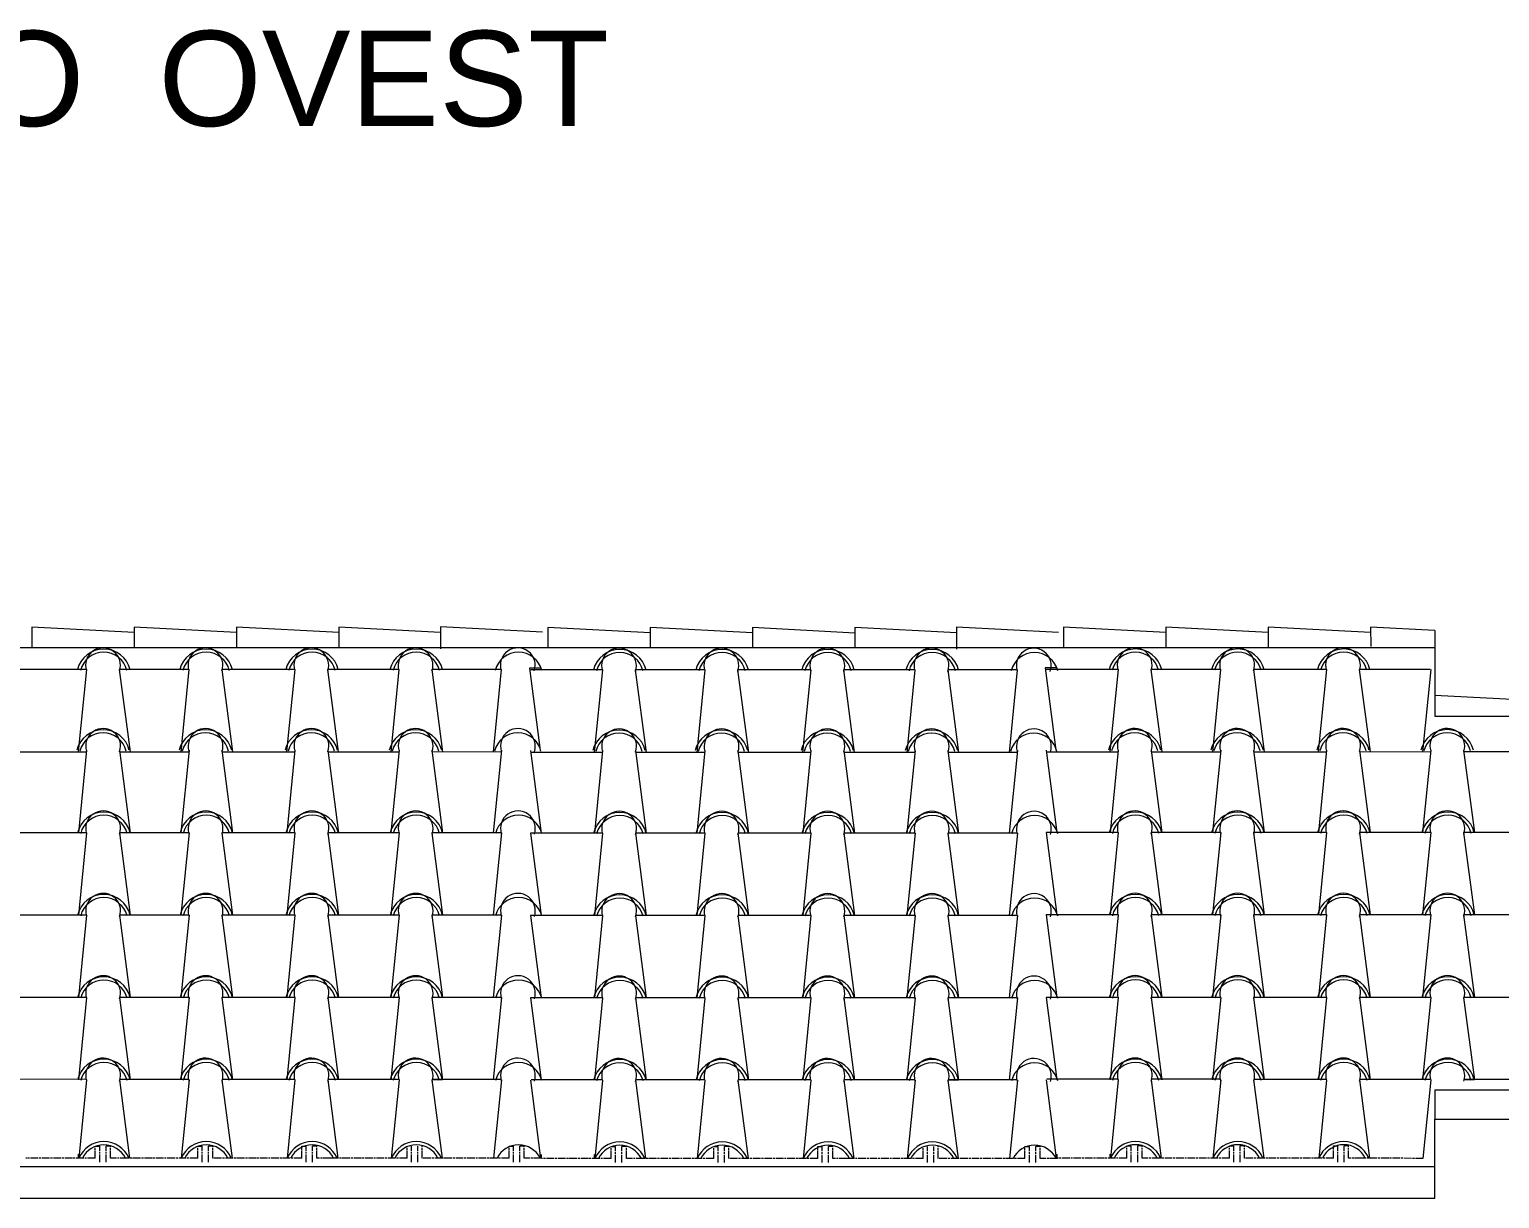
# Model space of a CAD drawing. Header units: millimetres. Extents: x -2768 to 386734, y -140 to 258833.
# Drawn here: x 170248 to 174882, y 145612 to 149295 of the extents above; entities that cross this region are included whole.
import ezdxf

# ---------------------------------------------------------------- set-up
doc = ezdxf.new("R2010")
doc.units = ezdxf.units.MM
doc.linetypes.add('ACAD_ISO08W100', pattern=[36, 24, -3, 6, -3])
for name, color, linetype, lineweight in [('PROIEZIONI', 145, 'Continuous', 5), ('rilievo', 7, 'Continuous', 25), ('TETTO', 6, 'Continuous', 20), ('TRATTEGGIO_tetto', 1, 'Continuous', 0)]:
    doc.layers.add(name, color=color, linetype=linetype, lineweight=lineweight)
doc.styles.add('Annotativa', font='arial.ttf')

msp = doc.modelspace()

# ---------------------------------------------------------------- linework, layer by layer
at = {"layer": 'PROIEZIONI'}
for p, q in [((174677.8, 147401.1), (174677.8, 147131.9)), ((174677.8, 147347), (161777.5, 147347)), ((174677.8, 147131.9), (176957.3, 147131.9)), ((174677.8, 145954.6), (176928.3, 145954.6)), ((174677.8, 145954.6), (174677.8, 145861.8)), ((174677.8, 145711.8), (159624.2, 145711.8))]:
    msp.add_line(p, q, dxfattribs=at)
at = {"layer": 'TETTO'}
for p, q in [((174677.8, 145611.8), (174677.8, 145861.8)), ((174677.8, 145861.8), (176957.3, 145861.8)), ((174677.8, 145611.8), (159624.2, 145611.8))]:
    msp.add_line(p, q, dxfattribs=at)
at = {"layer": 'TRATTEGGIO_tetto'}
for p, q in [((170578.8, 147394.8), (170256.2, 147411.7)), ((170256.2, 147411.7), (170256.2, 147346.7)), ((170901.3, 147394.7), (170578.8, 147411.6)), ((170578.8, 147411.6), (170578.8, 147347.5)), ((171223.9, 147394.6), (170901.3, 147411.5)), ((170901.3, 147411.5), (170901.4, 147347.5)), ((171544.1, 147394.7), (171223.9, 147411.4)), ((171223.9, 147411.4), (171223.9, 147350.4)), ((171544.1, 147412.9), (171544.1, 147344)), ((171865.7, 147396.1), (171544.1, 147412.9)), ((172204.9, 147393.7), (171882.3, 147410.6)), ((171882.3, 147410.6), (171882.3, 147345.6)), ((172527.4, 147393.6), (172204.9, 147410.5)), ((172204.9, 147410.5), (172204.9, 147346.5)), ((172850, 147393.5), (172527.4, 147410.4)), ((172527.4, 147410.4), (172527.5, 147346.4)), ((173170.2, 147393.6), (172850, 147410.4)), ((172850, 147410.4), (172850, 147349.3)), ((173170.2, 147411.8), (173170.2, 147342.9)), ((173491.8, 147395), (173170.2, 147411.8)), ((173830.1, 147395), (173507.5, 147411.9)), ((173507.5, 147411.9), (173507.6, 147346.9)), ((174152.7, 147394.9), (173830.1, 147411.8)), ((173830.1, 147411.8), (173830.1, 147347.8)), ((174475.2, 147394.9), (174152.7, 147411.8)), ((174152.7, 147411.8), (174152.7, 147347.7)), ((174677.8, 147401.1), (174475.2, 147411.7)), ((174475.2, 147411.7), (174475.3, 147350.6)), ((170427.1, 147278.2), (170202.4, 147278.2)), ((170428.2, 147278.2), (170402.4, 147018.7)), ((170565.4, 147278.2), (170531.6, 147278.2)), ((170531.6, 147278.2), (170565.4, 147018.7)), ((170749.8, 147278.2), (170533.4, 147278.2)), ((170750.9, 147278.2), (170725.1, 147018.7)), ((170888.1, 147278.2), (170854.2, 147278.2)), ((170854.2, 147278.2), (170888.1, 147018.7)), ((171083.6, 147278.2), (170856.1, 147278.2)), ((171084.6, 147278.2), (171058.8, 147018.7)), ((171221.8, 147278.2), (171188, 147278.2)), ((171188, 147278.2), (171221.8, 147018.7)), ((171412, 147278.2), (171189.8, 147278.2)), ((171413, 147278.2), (171387.2, 147018.7)), ((171550.2, 147278.2), (171516.4, 147278.2)), ((171516.4, 147278.2), (171550.2, 147018.7)), ((171734.3, 147278.2), (171518.2, 147278.2)), ((171735.3, 147278.2), (171709.5, 147018.7)), ((171858.2, 147282.4), (171824.3, 147282.4)), ((171824.3, 147282.4), (171858.2, 147022.9)), ((172053.2, 147277.1), (171828.5, 147277.1)), ((172054.3, 147277.1), (172028.5, 147017.6)), ((172191.5, 147277.1), (172157.7, 147277.1)), ((172157.7, 147277.1), (172191.5, 147017.6)), ((172375.9, 147277.1), (172159.5, 147277.1)), ((172377, 147277.1), (172351.2, 147017.6)), ((172514.2, 147277.1), (172480.3, 147277.1)), ((172480.3, 147277.1), (172514.2, 147017.6)), ((172709.7, 147277.1), (172482.2, 147277.1)), ((172710.7, 147277.1), (172684.9, 147017.6)), ((172847.9, 147277.1), (172814.1, 147277.1)), ((172814.1, 147277.1), (172847.9, 147017.6)), ((173038.1, 147277.1), (172815.9, 147277.1)), ((173039.1, 147277.1), (173013.3, 147017.6)), ((173176.3, 147277.1), (173142.5, 147277.1)), ((173142.5, 147277.1), (173176.3, 147017.6)), ((173360.4, 147277.1), (173144.3, 147277.1)), ((173361.4, 147277.1), (173335.6, 147017.6)), ((173483.4, 147283.7), (173449.6, 147283.7)), ((173449.6, 147283.7), (173483.4, 147024.2)), ((173678.5, 147278.4), (173453.7, 147278.4)), ((173679.5, 147278.4), (173653.7, 147018.9)), ((173816.7, 147278.4), (173782.9, 147278.4)), ((173782.9, 147278.4), (173816.7, 147018.9)), ((174001.1, 147278.4), (173784.8, 147278.4)), ((174002.2, 147278.4), (173976.4, 147018.9)), ((174139.4, 147278.4), (174105.6, 147278.4)), ((174105.6, 147278.4), (174139.4, 147018.9)), ((174334.9, 147278.4), (174107.4, 147278.4)), ((174336, 147278.4), (174310.1, 147018.9)), ((174473.1, 147278.4), (174439.3, 147278.4)), ((174439.3, 147278.4), (174473.2, 147018.9)), ((174663.3, 147278.4), (174441.2, 147278.4)), ((174664.4, 147278.4), (174638.5, 147018.9)), ((174997.9, 147179.9), (174677.7, 147196.7)), ((170428, 147018), (170201.7, 147017.9)), ((170428.6, 147024), (170402.8, 146764.5)), ((170532, 147024), (170565.8, 146764.5)), ((170750.7, 147018.2), (170532.7, 147018)), ((170751.3, 147024), (170725.5, 146764.5)), ((170854.6, 147024), (170888.5, 146764.5)), ((171084.5, 147018.3), (170855.4, 147018.2)), ((171085.1, 147024), (171059.2, 146764.5)), ((171188.4, 147024), (171222.3, 146764.5)), ((171412.9, 147018.5), (171189.1, 147018.4)), ((171413.5, 147024), (171387.6, 146764.5)), ((171516.8, 147024), (171550.6, 146764.5)), ((171735.2, 147018.7), (171517.5, 147018.6)), ((171735.8, 147024), (171709.9, 146764.5)), ((171827, 147022.9), (171860.9, 146763.4)), ((172054.1, 147016.9), (171827.8, 147016.8)), ((172054.7, 147022.9), (172028.9, 146763.4)), ((172158.1, 147022.9), (172191.9, 146763.4)), ((172376.8, 147017.1), (172158.8, 147017)), ((172377.4, 147022.9), (172351.6, 146763.4)), ((172480.8, 147022.9), (172514.6, 146763.4)), ((172710.6, 147017.3), (172481.5, 147017.1)), ((172711.2, 147022.9), (172685.3, 146763.4)), ((172814.5, 147022.9), (172848.4, 146763.4)), ((173039, 147017.4), (172815.2, 147017.3)), ((173039.6, 147022.9), (173013.7, 146763.4)), ((173142.9, 147022.9), (173176.8, 146763.4)), ((173361.3, 147017.6), (173143.6, 147017.5)), ((173361.9, 147022.9), (173336, 146763.4)), ((173452.2, 147024.2), (173486.1, 146764.7)), ((173679.4, 147018.2), (173453, 147018.1)), ((173680, 147024.2), (173654.1, 146764.7)), ((173783.3, 147024.2), (173817.2, 146764.7)), ((174002.1, 147018.4), (173784.1, 147018.3)), ((174002.6, 147024.2), (173976.8, 146764.7)), ((174106, 147024.2), (174139.8, 146764.7)), ((174335.8, 147018.6), (174106.7, 147018.5)), ((174336.4, 147024.2), (174310.5, 146764.7)), ((174439.7, 147024.2), (174473.6, 146764.7)), ((174664.2, 147018.8), (174440.4, 147018.6)), ((174664.8, 147024.2), (174638.9, 146764.7)), ((174768.1, 147024.2), (174802, 146764.7)), ((174986.6, 147018.9), (174768.8, 147018.8)), ((170427.6, 146764.5), (170202.8, 146764.5)), ((170428.6, 146764.5), (170402.8, 146504.9)), ((170565.8, 146764.5), (170532, 146764.5)), ((170532, 146764.5), (170565.8, 146504.9)), ((170750.2, 146764.5), (170533.8, 146764.5)), ((170751.3, 146764.5), (170725.5, 146504.9)), ((170888.5, 146764.5), (170854.6, 146764.5)), ((170854.6, 146764.5), (170888.5, 146504.9)), ((171084, 146764.5), (170856.5, 146764.5)), ((171085.1, 146764.5), (171059.2, 146504.9)), ((171222.2, 146764.5), (171188.4, 146764.5)), ((171188.4, 146764.5), (171222.3, 146504.9)), ((171412.4, 146764.5), (171190.3, 146764.5)), ((171413.5, 146764.5), (171387.6, 146504.9)), ((171550.6, 146764.5), (171516.8, 146764.5)), ((171516.8, 146764.5), (171550.6, 146504.9)), ((171734.7, 146764.5), (171518.7, 146764.5)), ((171735.8, 146764.5), (171709.9, 146504.9)), ((171860.9, 146763.4), (171827, 146763.4)), ((171827, 146763.4), (171860.9, 146503.8)), ((172053.7, 146763.4), (171828.9, 146763.4)), ((172054.7, 146763.4), (172028.9, 146503.8)), ((172191.9, 146763.4), (172158.1, 146763.4)), ((172158.1, 146763.4), (172191.9, 146503.8)), ((172376.3, 146763.4), (172159.9, 146763.4)), ((172377.4, 146763.4), (172351.6, 146503.8)), ((172514.6, 146763.4), (172480.8, 146763.4)), ((172480.8, 146763.4), (172514.6, 146503.8)), ((172710.1, 146763.4), (172482.6, 146763.4)), ((172711.2, 146763.4), (172685.3, 146503.8)), ((172848.3, 146763.4), (172814.5, 146763.4)), ((172814.5, 146763.4), (172848.4, 146503.8)), ((173038.5, 146763.4), (172816.4, 146763.4)), ((173039.6, 146763.4), (173013.7, 146503.8)), ((173176.7, 146763.4), (173142.9, 146763.4)), ((173142.9, 146763.4), (173176.8, 146503.8)), ((173360.8, 146763.4), (173144.8, 146763.4)), ((173361.9, 146763.4), (173336, 146503.8)), ((173486.1, 146764.7), (173452.2, 146764.7)), ((173452.2, 146764.7), (173486.1, 146505.2)), ((173678.9, 146764.7), (173454.1, 146764.7)), ((173680, 146764.7), (173654.1, 146505.2)), ((173817.1, 146764.7), (173783.3, 146764.7)), ((173783.3, 146764.7), (173817.2, 146505.2)), ((174001.6, 146764.7), (173785.2, 146764.7)), ((174002.6, 146764.7), (173976.8, 146505.2)), ((174139.8, 146764.7), (174106, 146764.7)), ((174106, 146764.7), (174139.8, 146505.2)), ((174335.3, 146764.7), (174107.9, 146764.7)), ((174336.4, 146764.7), (174310.5, 146505.2)), ((174473.6, 146764.7), (174439.7, 146764.7)), ((174439.7, 146764.7), (174473.6, 146505.2)), ((174663.7, 146764.7), (174441.6, 146764.7)), ((174664.8, 146764.7), (174638.9, 146505.2)), ((174802, 146764.7), (174768.1, 146764.7)), ((174768.1, 146764.7), (174802, 146505.2)), ((174986, 146764.7), (174770, 146764.7)), ((170427.6, 146504.9), (170202.8, 146504.9)), ((170428.6, 146504.9), (170402.8, 146245.4)), ((170565.8, 146504.9), (170532, 146504.9)), ((170532, 146504.9), (170565.8, 146245.4)), ((170750.2, 146504.9), (170533.8, 146504.9)), ((170751.3, 146504.9), (170725.5, 146245.4)), ((170888.5, 146504.9), (170854.6, 146504.9)), ((170854.6, 146504.9), (170888.5, 146245.4)), ((171084, 146504.9), (170856.5, 146504.9)), ((171085.1, 146504.9), (171059.2, 146245.4)), ((171222.2, 146504.9), (171188.4, 146504.9)), ((171188.4, 146504.9), (171222.3, 146245.4)), ((171412.4, 146504.9), (171190.3, 146504.9)), ((171413.5, 146504.9), (171387.6, 146245.4)), ((171550.6, 146504.9), (171516.8, 146504.9)), ((171516.8, 146504.9), (171550.6, 146245.4)), ((171734.7, 146504.9), (171518.7, 146504.9)), ((171735.8, 146504.9), (171709.9, 146245.4)), ((171860.9, 146503.8), (171827, 146503.8)), ((171827, 146503.8), (171860.9, 146244.3)), ((172053.7, 146503.8), (171828.9, 146503.8)), ((172054.7, 146503.8), (172028.9, 146244.3)), ((172191.9, 146503.8), (172158.1, 146503.8)), ((172158.1, 146503.8), (172191.9, 146244.3)), ((172376.3, 146503.8), (172159.9, 146503.8)), ((172377.4, 146503.8), (172351.6, 146244.3)), ((172514.6, 146503.8), (172480.8, 146503.8)), ((172480.8, 146503.8), (172514.6, 146244.3)), ((172710.1, 146503.8), (172482.6, 146503.8)), ((172711.2, 146503.8), (172685.3, 146244.3)), ((172848.3, 146503.8), (172814.5, 146503.8)), ((172814.5, 146503.8), (172848.4, 146244.3)), ((173038.5, 146503.8), (172816.4, 146503.8)), ((173039.6, 146503.8), (173013.7, 146244.3)), ((173176.7, 146503.8), (173142.9, 146503.8)), ((173142.9, 146503.8), (173176.8, 146244.3)), ((173360.8, 146503.8), (173144.8, 146503.8)), ((173361.9, 146503.8), (173336, 146244.3)), ((173486.1, 146505.2), (173452.2, 146505.2)), ((173452.2, 146505.2), (173486.1, 146245.7)), ((173678.9, 146505.2), (173454.1, 146505.2)), ((173680, 146505.2), (173654.1, 146245.7)), ((173817.1, 146505.2), (173783.3, 146505.2)), ((173783.3, 146505.2), (173817.2, 146245.7)), ((174001.6, 146505.2), (173785.2, 146505.2)), ((174002.6, 146505.2), (173976.8, 146245.7)), ((174139.8, 146505.2), (174106, 146505.2)), ((174106, 146505.2), (174139.8, 146245.7)), ((174335.3, 146505.2), (174107.9, 146505.2)), ((174336.4, 146505.2), (174310.5, 146245.7)), ((174473.6, 146505.2), (174439.7, 146505.2)), ((174439.7, 146505.2), (174473.6, 146245.7)), ((174663.7, 146505.2), (174441.6, 146505.2)), ((174664.8, 146505.2), (174638.9, 146245.7)), ((174802, 146505.2), (174768.1, 146505.2)), ((174768.1, 146505.2), (174802, 146245.7)), ((174986, 146505.2), (174770, 146505.2)), ((170427.6, 146245.4), (170202.8, 146245.4)), ((170428.6, 146245.4), (170402.8, 145985.9)), ((170565.8, 146245.4), (170532, 146245.4)), ((170532, 146245.4), (170565.8, 145985.9)), ((170750.2, 146245.4), (170533.8, 146245.4)), ((170751.3, 146245.4), (170725.5, 145985.9)), ((170888.5, 146245.4), (170854.6, 146245.4)), ((170854.6, 146245.4), (170888.5, 145985.9)), ((171084, 146245.4), (170856.5, 146245.4)), ((171085.1, 146245.4), (171059.2, 145985.9)), ((171222.2, 146245.4), (171188.4, 146245.4)), ((171188.4, 146245.4), (171222.3, 145985.9)), ((171412.4, 146245.4), (171190.3, 146245.4)), ((171413.5, 146245.4), (171387.6, 145985.9)), ((171550.6, 146245.4), (171516.8, 146245.4)), ((171516.8, 146245.4), (171550.6, 145985.9)), ((171734.7, 146245.4), (171518.7, 146245.4)), ((171735.8, 146245.4), (171709.9, 145985.9)), ((171860.9, 146244.3), (171827, 146244.3)), ((171827, 146244.3), (171860.9, 145984.8)), ((172053.7, 146244.3), (171828.9, 146244.3)), ((172054.7, 146244.3), (172028.9, 145984.8)), ((172191.9, 146244.3), (172158.1, 146244.3)), ((172158.1, 146244.3), (172191.9, 145984.8)), ((172376.3, 146244.3), (172159.9, 146244.3)), ((172377.4, 146244.3), (172351.6, 145984.8)), ((172514.6, 146244.3), (172480.8, 146244.3)), ((172480.8, 146244.3), (172514.6, 145984.8)), ((172710.1, 146244.3), (172482.6, 146244.3)), ((172711.2, 146244.3), (172685.3, 145984.8)), ((172848.3, 146244.3), (172814.5, 146244.3)), ((172814.5, 146244.3), (172848.4, 145984.8)), ((173038.5, 146244.3), (172816.4, 146244.3)), ((173039.6, 146244.3), (173013.7, 145984.8)), ((173176.7, 146244.3), (173142.9, 146244.3)), ((173142.9, 146244.3), (173176.8, 145984.8)), ((173360.8, 146244.3), (173144.8, 146244.3)), ((173361.9, 146244.3), (173336, 145984.8)), ((173486.1, 146245.7), (173452.2, 146245.7)), ((173452.2, 146245.7), (173486.1, 145986.1)), ((173678.9, 146245.7), (173454.1, 146245.7)), ((173680, 146245.7), (173654.1, 145986.1)), ((173817.1, 146245.7), (173783.3, 146245.7)), ((173783.3, 146245.7), (173817.2, 145986.1)), ((174001.6, 146245.7), (173785.2, 146245.7)), ((174002.6, 146245.7), (173976.8, 145986.1)), ((174139.8, 146245.7), (174106, 146245.7)), ((174106, 146245.7), (174139.8, 145986.1)), ((174335.3, 146245.7), (174107.9, 146245.7)), ((174336.4, 146245.7), (174310.5, 145986.1)), ((174473.6, 146245.7), (174439.7, 146245.7)), ((174439.7, 146245.7), (174473.6, 145986.1)), ((174663.7, 146245.7), (174441.6, 146245.7)), ((174664.8, 146245.7), (174638.9, 145986.1)), ((174802, 146245.7), (174768.1, 146245.7)), ((174768.1, 146245.7), (174802, 145986.1)), ((174986, 146245.7), (174770, 146245.7)), ((170427.2, 145987.4), (170203.2, 145987.5)), ((170428.6, 145985.9), (170404, 145738.9)), ((170532, 145985.9), (170564.2, 145738.9)), ((170749.9, 145987.2), (170534.2, 145987.3)), ((170751.3, 145985.9), (170726.7, 145738.9)), ((170854.6, 145985.9), (170886.9, 145738.9)), ((171083.7, 145987.1), (170856.8, 145987.2)), ((171085.1, 145985.9), (171060.4, 145738.9)), ((171188.4, 145985.9), (171220.6, 145738.9)), ((171412.1, 145986.9), (171190.5, 145987)), ((171413.5, 145985.9), (171388.8, 145738.2)), ((171550.6, 145985.9), (171516.8, 145985.9)), ((171516.8, 145985.9), (171549, 145738.9)), ((171734.5, 145986.7), (171518.9, 145986.8)), ((171735.8, 145985.9), (171711.2, 145738.9)), ((171827, 145984.8), (171859.2, 145737.8)), ((172053.3, 145986.3), (171829.3, 145986.4)), ((172054.7, 145984.8), (172030.1, 145737.8)), ((172158.1, 145984.8), (172190.3, 145737.8)), ((172376, 145986.1), (172160.3, 145986.2)), ((172377.4, 145984.8), (172352.8, 145737.8)), ((172480.8, 145984.8), (172513, 145737.8)), ((172709.8, 145986), (172482.9, 145986.1)), ((172711.2, 145984.8), (172686.6, 145737.8)), ((172814.5, 145984.8), (172846.7, 145737.8)), ((173038.2, 145985.8), (172816.6, 145985.9)), ((173039.6, 145984.8), (173014.9, 145737.1)), ((173176.7, 145984.8), (173142.9, 145984.8)), ((173142.9, 145984.8), (173175.1, 145737.8)), ((173360.6, 145985.6), (173145, 145985.7)), ((173361.9, 145984.8), (173337.3, 145737.8)), ((173452.2, 145986.1), (173484.5, 145739.1)), ((173678.5, 145987.6), (173454.5, 145987.7)), ((173680, 145986.1), (173655.4, 145739.1)), ((173783.3, 145986.1), (173815.5, 145739.1)), ((174001.2, 145987.5), (173785.5, 145987.6)), ((174002.6, 145986.1), (173978, 145739.1)), ((174106, 145986.1), (174138.2, 145739.1)), ((174335, 145987.3), (174108.2, 145987.4)), ((174336.4, 145986.1), (174311.8, 145739.1)), ((174439.7, 145986.1), (174471.9, 145739.1)), ((174663.5, 145987.1), (174441.9, 145987.2)), ((174664.8, 145986.1), (174640.1, 145738.4)), ((174802, 145986.1), (174768.1, 145986.1)), ((174985.8, 145987), (174770.2, 145987.1)), ((170402.8, 145738.9), (170402.8, 145751.4)), ((171860.9, 145750.3), (171860.9, 145737.8)), ((172028.9, 145737.8), (172028.9, 145750.3)), ((173486.1, 145751.6), (173486.1, 145739.1)), ((173654.1, 145739.1), (173654.1, 145751.6))]:
    msp.add_line(p, q, dxfattribs=at)
at = {"layer": 'TRATTEGGIO_tetto', "linetype": 'ACAD_ISO08W100'}
for p, q in [((170455.7, 145738.9), (170455.7, 145777.4)), ((170455.7, 145777.4), (170469.7, 145777.4)), ((170469.7, 145726.4), (170469.7, 145777.4)), ((170489.7, 145726.4), (170489.7, 145777.4)), ((170503.7, 145777.4), (170489.7, 145777.4)), ((170503.7, 145738.9), (170503.7, 145777.4)), ((170778.7, 145738.9), (170778.7, 145777.4)), ((170778.7, 145777.4), (170792.7, 145777.4)), ((170792.7, 145726.4), (170792.7, 145777.4)), ((170812.7, 145726.4), (170812.7, 145777.4)), ((170826.7, 145777.4), (170812.7, 145777.4)), ((170826.7, 145738.9), (170826.7, 145777.4)), ((171106.4, 145738.9), (171106.4, 145777.4)), ((171106.4, 145777.4), (171120.4, 145777.4)), ((171120.4, 145726.4), (171120.4, 145777.4)), ((171140.4, 145726.4), (171140.4, 145777.4)), ((171154.4, 145777.4), (171140.4, 145777.4)), ((171154.4, 145738.9), (171154.4, 145777.4)), ((171438.4, 145738.9), (171438.4, 145777.4)), ((171452.4, 145726.4), (171452.4, 145777.4)), ((171472.4, 145726.4), (171472.4, 145777.4)), ((171486.4, 145738.9), (171486.4, 145777.4)), ((171759.8, 145738.9), (171759.8, 145777.4)), ((171759.8, 145777.4), (171773.8, 145777.4)), ((171773.8, 145726.4), (171773.8, 145777.4)), ((171793.8, 145726.4), (171793.8, 145777.4)), ((171807.8, 145777.4), (171793.8, 145777.4)), ((171807.8, 145738.9), (171807.8, 145777.4)), ((172081.8, 145737.8), (172081.8, 145776.3)), ((172081.8, 145776.3), (172095.8, 145776.3)), ((172095.8, 145725.3), (172095.8, 145776.3)), ((172115.8, 145725.3), (172115.8, 145776.3)), ((172129.8, 145776.3), (172115.8, 145776.3)), ((172129.8, 145737.8), (172129.8, 145776.3)), ((172404.8, 145737.8), (172404.8, 145776.3)), ((172404.8, 145776.3), (172418.8, 145776.3)), ((172418.8, 145725.3), (172418.8, 145776.3)), ((172438.8, 145725.3), (172438.8, 145776.3)), ((172452.8, 145776.3), (172438.8, 145776.3)), ((172452.8, 145737.8), (172452.8, 145776.3)), ((172732.5, 145737.8), (172732.5, 145776.3)), ((172732.5, 145776.3), (172746.5, 145776.3)), ((172746.5, 145725.3), (172746.5, 145776.3)), ((172766.5, 145725.3), (172766.5, 145776.3)), ((172780.5, 145776.3), (172766.5, 145776.3)), ((172780.5, 145737.8), (172780.5, 145776.3)), ((173064.5, 145737.8), (173064.5, 145776.3)), ((173078.5, 145725.3), (173078.5, 145776.3)), ((173098.5, 145725.3), (173098.5, 145776.3)), ((173112.5, 145737.8), (173112.5, 145776.3)), ((173385.9, 145737.8), (173385.9, 145776.3)), ((173385.9, 145776.3), (173399.9, 145776.3)), ((173399.9, 145725.3), (173399.9, 145776.3)), ((173419.9, 145725.3), (173419.9, 145776.3)), ((173433.9, 145776.3), (173419.9, 145776.3)), ((173433.9, 145737.8), (173433.9, 145776.3)), ((173707, 145739.1), (173707, 145777.6)), ((173707, 145777.6), (173721, 145777.6)), ((173721, 145726.6), (173721, 145777.6)), ((173741, 145726.6), (173741, 145777.6)), ((173755, 145777.6), (173741, 145777.6)), ((173755, 145739.1), (173755, 145777.6)), ((174030.1, 145739.1), (174030.1, 145777.6)), ((174030.1, 145777.6), (174044.1, 145777.6)), ((174044.1, 145726.6), (174044.1, 145777.6)), ((174064.1, 145726.6), (174064.1, 145777.6)), ((174078.1, 145777.6), (174064.1, 145777.6)), ((174078.1, 145739.1), (174078.1, 145777.6)), ((174357.7, 145739.1), (174357.7, 145777.6)), ((174357.7, 145777.6), (174371.7, 145777.6)), ((174371.7, 145726.6), (174371.7, 145777.6)), ((174391.7, 145726.6), (174391.7, 145777.6)), ((174405.7, 145777.6), (174391.7, 145777.6)), ((174405.7, 145739.1), (174405.7, 145777.6)), ((170455.7, 145738.9), (170237.2, 145738.9)), ((170558.4, 145738.9), (170503.7, 145738.9)), ((170778.7, 145738.9), (170558.4, 145738.9)), ((170889.9, 145738.9), (170826.7, 145738.9)), ((171106.4, 145738.9), (170887.9, 145738.9)), ((171198.5, 145738.9), (171154.4, 145738.9)), ((171438.4, 145738.9), (171198.5, 145738.9)), ((171549.6, 145738.9), (171486.4, 145738.9)), ((171759.8, 145738.9), (171547.6, 145738.9)), ((171862.5, 145738.9), (171807.8, 145738.9)), ((172081.8, 145737.8), (171863.3, 145737.8)), ((172184.6, 145737.8), (172129.8, 145737.8)), ((172404.8, 145737.8), (172184.6, 145737.8)), ((172516, 145737.8), (172452.8, 145737.8)), ((172732.5, 145737.8), (172514, 145737.8)), ((172824.6, 145737.8), (172780.5, 145737.8)), ((173064.5, 145737.8), (172824.6, 145737.8)), ((173175.7, 145737.8), (173112.5, 145737.8)), ((173385.9, 145737.8), (173173.7, 145737.8)), ((173488.6, 145737.8), (173433.9, 145737.8)), ((173707, 145739.1), (173488.5, 145739.1)), ((173809.8, 145739.1), (173755, 145739.1)), ((174030.1, 145739.1), (173809.8, 145739.1)), ((174141.2, 145739.1), (174078.1, 145739.1)), ((174357.7, 145739.1), (174139.3, 145739.1)), ((174449.9, 145739.1), (174405.7, 145739.1)), ((174640.1, 145738.4), (174449.9, 145739.1))]:
    msp.add_line(p, q, dxfattribs=at)
at = {"layer": 'TRATTEGGIO_tetto'}
for centre, radius, start, end in [((170482.6, 147257.8), 85.3, 13.8366, 166.1634), ((170480.3, 147291.8), 54.9, 340.8887, 197.4265), ((170805.2, 147257.8), 85.3, 13.8366, 166.1634), ((170803, 147291.8), 54.9, 340.8887, 197.4265), ((171139, 147257.8), 85.3, 13.8366, 166.1634), ((171136.7, 147291.8), 54.9, 340.8887, 197.4265), ((171467.4, 147257.8), 85.3, 13.8366, 166.1634), ((171465.1, 147291.8), 54.9, 340.8887, 197.4265), ((171787.4, 147291.8), 54.9, 340.8887, 197.4265), ((172108.7, 147256.7), 85.3, 13.8366, 166.1634), ((172106.4, 147290.7), 54.9, 340.8887, 197.4265), ((172431.3, 147256.7), 85.3, 13.8366, 166.1634), ((172429.1, 147290.7), 54.9, 340.8887, 197.4265), ((172765.1, 147256.7), 85.3, 13.8366, 166.1634), ((172762.8, 147290.7), 54.9, 340.8887, 197.4265), ((173093.5, 147256.7), 85.3, 13.8366, 166.1634), ((173091.2, 147290.7), 54.9, 340.8887, 197.4265), ((173413.5, 147290.7), 54.9, 340.8887, 197.4265), ((173733.9, 147258), 85.3, 13.8366, 166.1634), ((173731.6, 147292), 54.9, 340.8887, 197.4265), ((174056.6, 147258), 85.3, 13.8366, 166.1634), ((174054.3, 147292), 54.9, 340.8887, 197.4265), ((174390.3, 147258), 85.3, 13.8366, 166.1634), ((174388, 147292), 54.9, 340.8887, 197.4265), ((170482.6, 147257.8), 75.3, 13.8366, 166.1634), ((170805.2, 147257.8), 75.3, 13.8366, 166.1634), ((171139, 147257.8), 75.3, 13.8366, 166.1634), ((171467.4, 147257.8), 75.3, 13.8366, 166.1634), ((171789.7, 147257.8), 75.3, 13.8366, 166.1634), ((172108.7, 147256.7), 75.3, 13.8366, 166.1634), ((172431.3, 147256.7), 75.3, 13.8366, 166.1634), ((172765.1, 147256.7), 75.3, 13.8366, 166.1634), ((173093.5, 147256.7), 75.3, 13.8366, 166.1634), ((173415.8, 147256.7), 75.3, 13.8366, 166.1634), ((173733.9, 147258), 75.3, 13.8366, 166.1634), ((174056.6, 147258), 75.3, 13.8366, 166.1634), ((174390.3, 147258), 75.3, 13.8366, 166.1634), ((170480.3, 147003.6), 85.3, 13.8366, 166.1634), ((170480.3, 147003.6), 75.3, 13.8366, 166.1634), ((170480.7, 147037.6), 54.9, 340.8887, 197.4265), ((170803, 147003.6), 85.3, 13.8366, 166.1634), ((170803, 147003.6), 75.3, 13.8366, 166.1634), ((170803.4, 147037.6), 54.9, 340.8887, 197.4265), ((171136.7, 147003.6), 85.3, 13.8366, 166.1634), ((171136.7, 147003.6), 75.3, 13.8366, 166.1634), ((171137.1, 147037.6), 54.9, 340.8887, 197.4265), ((171465.1, 147003.6), 85.3, 13.8366, 166.1634), ((171465.1, 147003.6), 75.3, 13.8366, 166.1634), ((171465.5, 147037.6), 54.9, 340.8887, 197.4265), ((171787.4, 147003.6), 75.3, 13.8366, 166.1634), ((171787.8, 147037.6), 54.9, 340.8887, 197.4265), ((172106.4, 147002.5), 85.3, 13.8366, 166.1634), ((172106.4, 147002.5), 75.3, 13.8366, 166.1634), ((172106.8, 147036.5), 54.9, 340.8887, 197.4265), ((172429.1, 147002.5), 85.3, 13.8366, 166.1634), ((172429.1, 147002.5), 75.3, 13.8366, 166.1634), ((172429.5, 147036.5), 54.9, 340.8887, 197.4265), ((172762.8, 147002.5), 85.3, 13.8366, 166.1634), ((172762.8, 147002.5), 75.3, 13.8366, 166.1634), ((172763.2, 147036.5), 54.9, 340.8887, 197.4265), ((173091.2, 147002.5), 85.3, 13.8366, 166.1634), ((173091.2, 147002.5), 75.3, 13.8366, 166.1634), ((173091.6, 147036.5), 54.9, 340.8887, 197.4265), ((173413.5, 147002.5), 75.3, 13.8366, 166.1634), ((173413.9, 147036.5), 54.9, 340.8887, 197.4265), ((173731.6, 147003.8), 85.3, 13.8366, 166.1634), ((173731.6, 147003.8), 75.3, 13.8366, 166.1634), ((173732, 147037.8), 54.9, 340.8887, 197.4265), ((174054.3, 147003.8), 85.3, 13.8366, 166.1634), ((174054.3, 147003.8), 75.3, 13.8366, 166.1634), ((174054.7, 147037.8), 54.9, 340.8887, 197.4265), ((174388, 147003.8), 85.3, 13.8366, 166.1634), ((174388, 147003.8), 75.3, 13.8366, 166.1634), ((174388.4, 147037.8), 54.9, 340.8887, 197.4265), ((174716.4, 147003.8), 85.3, 13.8366, 166.1634), ((174716.4, 147003.8), 75.3, 13.8366, 166.1634), ((174716.8, 147037.8), 54.9, 340.8887, 197.4265), ((170480.7, 146778.1), 54.9, 340.8887, 197.4265), ((170803.4, 146778.1), 54.9, 340.8887, 197.4265), ((171137.1, 146778.1), 54.9, 340.8887, 197.4265), ((171465.5, 146778.1), 54.9, 340.8887, 197.4265), ((171787.8, 146778.1), 54.9, 340.8887, 197.4265), ((172106.8, 146777), 54.9, 340.8887, 197.4265), ((172429.5, 146777), 54.9, 340.8887, 197.4265), ((172763.2, 146777), 54.9, 340.8887, 197.4265), ((173091.6, 146777), 54.9, 340.8887, 197.4265), ((173413.9, 146777), 54.9, 340.8887, 197.4265), ((173732, 146778.3), 54.9, 340.8887, 197.4265), ((174054.7, 146778.3), 54.9, 340.8887, 197.4265), ((174388.4, 146778.3), 54.9, 340.8887, 197.4265), ((174716.8, 146778.3), 54.9, 340.8887, 197.4265), ((170483, 146744), 85.3, 13.8366, 166.1634), ((170483, 146744), 75.3, 13.8366, 166.1634), ((170805.7, 146744), 85.3, 13.8366, 166.1634), ((170805.7, 146744), 75.3, 13.8366, 166.1634), ((171139.4, 146744), 85.3, 13.8366, 166.1634), ((171139.4, 146744), 75.3, 13.8366, 166.1634), ((171467.8, 146744), 85.3, 13.8366, 166.1634), ((171467.8, 146744), 75.3, 13.8366, 166.1634), ((171790.1, 146744), 75.3, 13.8366, 166.1634), ((172109.1, 146743), 85.3, 13.8366, 166.1634), ((172109.1, 146743), 75.3, 13.8366, 166.1634), ((172431.8, 146743), 85.3, 13.8366, 166.1634), ((172431.8, 146743), 75.3, 13.8366, 166.1634), ((172765.5, 146743), 85.3, 13.8366, 166.1634), ((172765.5, 146743), 75.3, 13.8366, 166.1634), ((173093.9, 146743), 85.3, 13.8366, 166.1634), ((173093.9, 146743), 75.3, 13.8366, 166.1634), ((173416.2, 146743), 75.3, 13.8366, 166.1634), ((173734.3, 146744.3), 85.3, 13.8366, 166.1634), ((173734.3, 146744.3), 75.3, 13.8366, 166.1634), ((174057, 146744.3), 85.3, 13.8366, 166.1634), ((174057, 146744.3), 75.3, 13.8366, 166.1634), ((174390.7, 146744.3), 85.3, 13.8366, 166.1634), ((174390.7, 146744.3), 75.3, 13.8366, 166.1634), ((174719.1, 146744.3), 85.3, 13.8366, 166.1634), ((174719.1, 146744.3), 75.3, 13.8366, 166.1634), ((170483, 146484.5), 85.3, 13.8366, 166.1634), ((170483, 146484.5), 75.3, 13.8366, 166.1634), ((170480.7, 146518.5), 54.9, 340.8887, 197.4265), ((170805.7, 146484.5), 85.3, 13.8366, 166.1634), ((170805.7, 146484.5), 75.3, 13.8366, 166.1634), ((170803.4, 146518.5), 54.9, 340.8887, 197.4265), ((171139.4, 146484.5), 85.3, 13.8366, 166.1634), ((171139.4, 146484.5), 75.3, 13.8366, 166.1634), ((171137.1, 146518.5), 54.9, 340.8887, 197.4265), ((171467.8, 146484.5), 85.3, 13.8366, 166.1634), ((171467.8, 146484.5), 75.3, 13.8366, 166.1634), ((171465.5, 146518.5), 54.9, 340.8887, 197.4265), ((171790.1, 146484.5), 75.3, 13.8366, 166.1634), ((171787.8, 146518.5), 54.9, 340.8887, 197.4265), ((172109.1, 146483.4), 85.3, 13.8366, 166.1634), ((172109.1, 146483.4), 75.3, 13.8366, 166.1634), ((172106.8, 146517.5), 54.9, 340.8887, 197.4265), ((172431.8, 146483.4), 85.3, 13.8366, 166.1634), ((172431.8, 146483.4), 75.3, 13.8366, 166.1634), ((172429.5, 146517.5), 54.9, 340.8887, 197.4265), ((172765.5, 146483.4), 85.3, 13.8366, 166.1634), ((172765.5, 146483.4), 75.3, 13.8366, 166.1634), ((172763.2, 146517.5), 54.9, 340.8887, 197.4265), ((173093.9, 146483.4), 85.3, 13.8366, 166.1634), ((173093.9, 146483.4), 75.3, 13.8366, 166.1634), ((173091.6, 146517.5), 54.9, 340.8887, 197.4265), ((173416.2, 146483.4), 75.3, 13.8366, 166.1634), ((173413.9, 146517.5), 54.9, 340.8887, 197.4265), ((173734.3, 146484.8), 85.3, 13.8366, 166.1634), ((173734.3, 146484.8), 75.3, 13.8366, 166.1634), ((173732, 146518.8), 54.9, 340.8887, 197.4265), ((174057, 146484.8), 85.3, 13.8366, 166.1634), ((174057, 146484.8), 75.3, 13.8366, 166.1634), ((174054.7, 146518.8), 54.9, 340.8887, 197.4265), ((174390.7, 146484.8), 85.3, 13.8366, 166.1634), ((174390.7, 146484.8), 75.3, 13.8366, 166.1634), ((174388.4, 146518.8), 54.9, 340.8887, 197.4265), ((174719.1, 146484.8), 85.3, 13.8366, 166.1634), ((174719.1, 146484.8), 75.3, 13.8366, 166.1634), ((174716.8, 146518.8), 54.9, 340.8887, 197.4265), ((170483, 146225), 85.3, 13.8366, 166.1634), ((170483, 146225), 75.3, 13.8366, 166.1634), ((170480.7, 146259), 54.9, 340.8887, 197.4265), ((170805.7, 146225), 85.3, 13.8366, 166.1634), ((170805.7, 146225), 75.3, 13.8366, 166.1634), ((170803.4, 146259), 54.9, 340.8887, 197.4265), ((171139.4, 146225), 85.3, 13.8366, 166.1634), ((171139.4, 146225), 75.3, 13.8366, 166.1634), ((171137.1, 146259), 54.9, 340.8887, 197.4265), ((171467.8, 146225), 85.3, 13.8366, 166.1634), ((171467.8, 146225), 75.3, 13.8366, 166.1634), ((171465.5, 146259), 54.9, 340.8887, 197.4265), ((171790.1, 146225), 75.3, 13.8366, 166.1634), ((171787.8, 146259), 54.9, 340.8887, 197.4265), ((172109.1, 146223.9), 85.3, 13.8366, 166.1634), ((172109.1, 146223.9), 75.3, 13.8366, 166.1634), ((172106.8, 146257.9), 54.9, 340.8887, 197.4265), ((172431.8, 146223.9), 85.3, 13.8366, 166.1634), ((172431.8, 146223.9), 75.3, 13.8366, 166.1634), ((172429.5, 146257.9), 54.9, 340.8887, 197.4265), ((172765.5, 146223.9), 85.3, 13.8366, 166.1634), ((172765.5, 146223.9), 75.3, 13.8366, 166.1634), ((172763.2, 146257.9), 54.9, 340.8887, 197.4265), ((173093.9, 146223.9), 85.3, 13.8366, 166.1634), ((173093.9, 146223.9), 75.3, 13.8366, 166.1634), ((173091.6, 146257.9), 54.9, 340.8887, 197.4265), ((173416.2, 146223.9), 75.3, 13.8366, 166.1634), ((173413.9, 146257.9), 54.9, 340.8887, 197.4265), ((173734.3, 146225.2), 85.3, 13.8366, 166.1634), ((173734.3, 146225.2), 75.3, 13.8366, 166.1634), ((173732, 146259.3), 54.9, 340.8887, 197.4265), ((174057, 146225.2), 85.3, 13.8366, 166.1634), ((174057, 146225.2), 75.3, 13.8366, 166.1634), ((174054.7, 146259.3), 54.9, 340.8887, 197.4265), ((174390.7, 146225.2), 85.3, 13.8366, 166.1634), ((174390.7, 146225.2), 75.3, 13.8366, 166.1634), ((174388.4, 146259.3), 54.9, 340.8887, 197.4265), ((174719.1, 146225.2), 85.3, 13.8366, 166.1634), ((174719.1, 146225.2), 75.3, 13.8366, 166.1634), ((174716.8, 146259.3), 54.9, 340.8887, 197.4265), ((170483, 145965.5), 85.3, 13.8366, 166.1634), ((170480.7, 145999.5), 54.9, 340.8887, 197.4265), ((170805.7, 145965.5), 85.3, 13.8366, 166.1634), ((170803.4, 145999.5), 54.9, 340.8887, 197.4265), ((171139.4, 145965.5), 85.3, 13.8366, 166.1634), ((171137.1, 145999.5), 54.9, 340.8887, 197.4265), ((171467.8, 145965.5), 85.3, 13.8366, 166.1634), ((171465.5, 145999.5), 54.9, 340.8887, 197.4265), ((171787.8, 145999.5), 54.9, 340.8887, 197.4265), ((172109.1, 145964.4), 85.3, 13.8366, 166.1634), ((172106.8, 145998.4), 54.9, 340.8887, 197.4265), ((172431.8, 145964.4), 85.3, 13.8366, 166.1634), ((172429.5, 145998.4), 54.9, 340.8887, 197.4265), ((172765.5, 145964.4), 85.3, 13.8366, 166.1634), ((172763.2, 145998.4), 54.9, 340.8887, 197.4265), ((173093.9, 145964.4), 85.3, 13.8366, 166.1634), ((173091.6, 145998.4), 54.9, 340.8887, 197.4265), ((173413.9, 145998.4), 54.9, 340.8887, 197.4265), ((173734.3, 145965.7), 85.3, 13.8366, 166.1634), ((173732, 145999.7), 54.9, 340.8887, 197.4265), ((174057, 145965.7), 85.3, 13.8366, 166.1634), ((174054.7, 145999.7), 54.9, 340.8887, 197.4265), ((174390.7, 145965.7), 85.3, 13.8366, 166.1634), ((174388.4, 145999.7), 54.9, 340.8887, 197.4265), ((174719.1, 145965.7), 85.3, 13.8366, 166.1634), ((174716.8, 145999.7), 54.9, 340.8887, 197.4265), ((170483, 145965.5), 75.3, 13.8366, 166.1634), ((170805.7, 145965.5), 75.3, 13.8366, 166.1634), ((171139.4, 145965.5), 75.3, 13.8366, 166.1634), ((171467.8, 145965.5), 75.3, 13.8366, 166.1634), ((171790.1, 145965.5), 75.3, 13.8366, 166.1634), ((172109.1, 145964.4), 75.3, 13.8366, 166.1634), ((172431.8, 145964.4), 75.3, 13.8366, 166.1634), ((172765.5, 145964.4), 75.3, 13.8366, 166.1634), ((173093.9, 145964.4), 75.3, 13.8366, 166.1634), ((173416.2, 145964.4), 75.3, 13.8366, 166.1634), ((173734.3, 145965.7), 75.3, 13.8366, 166.1634), ((174057, 145965.7), 75.3, 13.8366, 166.1634), ((174390.7, 145965.7), 75.3, 13.8366, 166.1634), ((174719.1, 145965.7), 75.3, 13.8366, 166.1634), ((170483, 145706), 85.3, 22.6842, 157.3158), ((170483, 145706), 75.3, 25.9026, 154.0974), ((170805.7, 145706), 85.3, 22.6842, 157.3158), ((170805.7, 145706), 75.3, 25.9026, 154.0974), ((171139.4, 145706), 85.3, 22.6842, 157.3158), ((171139.4, 145706), 75.3, 25.9026, 154.0974), ((171467.8, 145706), 85.3, 22.6837, 157.797), ((171467.8, 145706), 75.3, 25.902, 154.0979), ((171790.1, 145706), 75.3, 25.9026, 154.098), ((172109.1, 145704.9), 85.3, 22.6842, 157.3158), ((172109.1, 145704.9), 75.3, 25.9026, 154.0974), ((172431.8, 145704.9), 85.3, 22.6842, 157.3158), ((172431.8, 145704.9), 75.3, 25.9026, 154.0974), ((172765.5, 145704.9), 85.3, 22.6842, 157.3158), ((172765.5, 145704.9), 75.3, 25.9026, 154.0974), ((173093.9, 145704.9), 85.3, 22.6837, 157.797), ((173093.9, 145704.9), 75.3, 25.902, 154.0979), ((173416.2, 145704.9), 75.3, 25.9026, 154.098), ((173734.3, 145706.2), 85.3, 22.6842, 157.3158), ((173734.3, 145706.2), 75.3, 25.9026, 154.0974), ((174057, 145706.2), 85.3, 22.6842, 157.3158), ((174057, 145706.2), 75.3, 25.9026, 154.0974), ((174390.7, 145706.2), 85.3, 22.6842, 157.3158), ((174390.7, 145706.2), 75.3, 25.9026, 154.0974)]:
    msp.add_arc(centre, radius, start, end, dxfattribs=at)

# ---------------------------------------------------------------- texts
at = {"layer": 'rilievo', "linetype": 'Continuous', "lineweight": 13, "ltscale": 0.13, "insert": (167837.4, 149290.5), "char_height": 300, "width": 9790.406, "attachment_point": 1, "style": 'Annotativa'}
msp.add_mtext('{PROSPETTO  OVEST}', dxfattribs=at)

doc.saveas('drawing.dxf')
